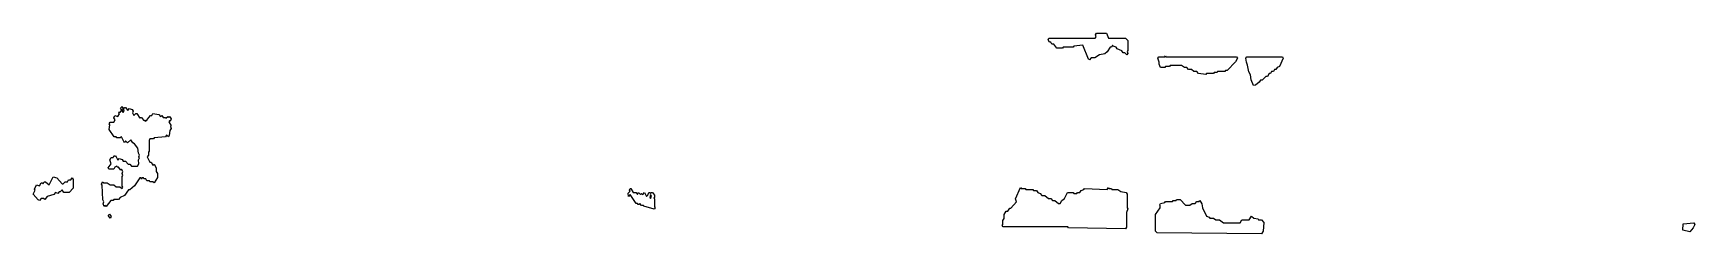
# Model space of a CAD drawing. Header units: millimetres. Extents: x 0 to 4664, y 0 to 562.
import ezdxf

# ---------------------------------------------------------------- set-up
doc = ezdxf.new("R2010")
doc.units = ezdxf.units.MM
doc.layers.add('C', color=7, linetype='Continuous')

msp = doc.modelspace()

# ---------------------------------------------------------------- linework, layer by layer
at = {"layer": 'C'}
for points in [[(2961.7, 488.8), (2945.9, 528.4), (2921, 525.7), (2919.3, 523), (2891, 523), (2889.3, 520.2), (2872.6, 520.2), (2864.2, 531.2), (2859.2, 531.2), (2855.9, 536.7), (2852.6, 536.7), (2848.3, 543.6), (2850.9, 547.8), (2980.9, 547.8), (2983.3, 551.8), (2981.7, 557.3), (2984.2, 561.5), (3012.7, 561.5), (3017.7, 547.8), (3066, 547.8), (3071.9, 540.9), (3071.9, 513.5), (3070.2, 510.7), (3071.9, 505.3), (3069.3, 501), (3064.2, 506.5), (3059.2, 506.5), (3055.9, 512), (3042.5, 517.5), (3039.2, 523), (3030.9, 525.7), (3029.3, 528.4), (3026, 523), (3022.7, 523), (3014.4, 509.3), (3007.7, 503.8), (2992.7, 501.1), (2979.3, 492.9), (2969.3, 492.9), (2964.3, 487.4), (2961.7, 488.8)], [(3265.9, 454.5), (3257.6, 454.5), (3250.9, 460), (3242.6, 460), (3237.6, 465.5), (3230.9, 465.5), (3222.6, 471), (3191, 471), (3189.3, 468.2), (3177.7, 468.2), (3176, 465.5), (3164.2, 465.5), (3160, 475.1), (3160, 480.6), (3156.7, 491.6), (3159.2, 495.8), (3175.9, 495.8), (3177.6, 498.6), (3179.3, 495.8), (3377.7, 495.8), (3380.2, 491.6), (3374.4, 481.9), (3351, 457.3), (3346, 457.3), (3344.3, 454.5), (3324.3, 454.5), (3322.7, 451.8), (3314.3, 451.8), (3312.7, 449), (3292.7, 449), (3291, 446.3), (3270.9, 449.1), (3265.9, 454.5)], [(3418.4, 431.3), (3416.7, 445), (3411.7, 453.2), (3408.4, 472.4), (3405, 480.6), (3403.3, 491.6), (3405.9, 495.8), (3506, 495.8), (3508.6, 491.6), (3497.7, 468.2), (3491, 465.5), (3487.7, 460), (3484.3, 460), (3481, 454.5), (3476, 454.5), (3472.7, 449), (3469.3, 449), (3464.3, 440.8), (3459.3, 440.8), (3449.3, 429.9), (3444.3, 429.9), (3441, 424.4), (3431, 416.2), (3425.1, 414.8), (3418.4, 431.3)], [(198.3, 89.1), (195, 94.5), (193.4, 135.6), (191.7, 138.4), (194.2, 145.4), (197.7, 142.6), (207.6, 142.6), (216, 137.1), (226, 137.1), (232.7, 131.6), (242.7, 131.6), (249.3, 126.2), (251.7, 130.2), (250, 132.9), (250, 160.3), (251.7, 163), (250, 168.5), (251.7, 174), (247.6, 180.6), (246, 177.9), (239.2, 186.2), (235.9, 186.2), (234.2, 188.9), (229.4, 186.2), (226, 180.7), (212.6, 180.7), (210, 184.9), (218.3, 195.9), (215, 206.8), (219.2, 213.8), (224.2, 213.8), (227.6, 219.3), (229.3, 216.6), (231, 219.4), (237.6, 205.7), (240.9, 211.1), (249.3, 208.3), (252.7, 202.8), (259.3, 202.8), (266, 194.6), (271, 194.6), (276, 189.1), (292.6, 189.1), (296.7, 195.9), (295, 206.8), (298.3, 212.3), (296.7, 215), (298.3, 220.5), (295, 226), (293.4, 239.6), (284.2, 251.9), (279.2, 254.7), (274.3, 262.8), (264.3, 254.6), (259.3, 260.1), (255.9, 254.5), (247.6, 271), (244.3, 268.3), (234.2, 268.3), (232.6, 271.1), (227.6, 271.1), (213.3, 291.7), (215, 305.4), (213.3, 308.1), (215.9, 312.3), (225.9, 312.3), (230, 319.1), (226.7, 324.6), (229.2, 331.5), (237.6, 328.8), (241.7, 335.5), (240, 338.3), (242.6, 342.6), (244.3, 339.8), (247.6, 345.3), (252.6, 339.8), (255, 343.7), (253.3, 349.2), (255.9, 353.4), (259.3, 353.4), (265.9, 345.3), (269.2, 350.7), (277.7, 347.9), (280.2, 343.7), (278.6, 338.3), (282.6, 331.6), (287.6, 337), (291, 337), (299.3, 323.4), (300.9, 326), (304.3, 326), (309.3, 317.8), (312.7, 317.8), (314.3, 315.1), (319.2, 317.8), (324.2, 326), (329.2, 331.5), (332.6, 331.5), (335.9, 337), (352.7, 334.2), (357.6, 328.8), (361, 331.6), (364.3, 326), (371, 326), (372.6, 323.4), (377.6, 328.8), (379.3, 326.1), (382.6, 328.8), (386.9, 321.8), (384.3, 314.8), (382.6, 317.5), (380.2, 313.6), (386.9, 302.7), (385.2, 299.9), (386.9, 294.4), (383.5, 288.9), (381.9, 275.2), (379.3, 271), (374.3, 276.5), (371, 271.1), (339.3, 268.3), (337.7, 265.6), (327.7, 265.6), (325.2, 261.6), (325.2, 231.4), (323.6, 228.7), (323.6, 220.5), (320.2, 215), (327.7, 200.1), (331, 200.1), (336, 191.9), (339.3, 194.7), (345.2, 184.9), (345.2, 174), (348.6, 168.5), (348.6, 157.5), (339.3, 142.3), (335.9, 145.1), (327.6, 145.1), (325.9, 147.9), (319.2, 147.9), (315.9, 153.3), (310.9, 153.3), (309.2, 156.1), (306, 156.1), (304.3, 153.2), (302.6, 156.1), (299.3, 156.1), (284.4, 134.2), (271, 123.2), (267.7, 123.2), (256, 106.8), (244.3, 101.3), (239.3, 95.8), (226, 95.8), (224.3, 93.1), (217.7, 93.1), (204.3, 76.6), (201, 79.4), (199.3, 76.5), (196.7, 83.6), (198.3, 89.1)], [(249.3, 356.2), (251.9, 349.2), (249.3, 344.9), (245, 352), (249.3, 356.2)], [(13.4, 94.5), (0, 111), (5, 121.9), (3.3, 124.7), (9.2, 137.1), (17.6, 134.4), (22.6, 142.6), (26, 142.6), (27.6, 139.9), (30.9, 145.3), (34.3, 145.3), (44.3, 137.2), (55.9, 159), (66, 156.3), (81, 139.8), (84.2, 139.8), (89.2, 145.3), (95.9, 145.3), (99.2, 150.8), (105.9, 150.8), (109.3, 156.4), (111.9, 152.1), (111.9, 127.4), (101, 115), (85.9, 115), (80.9, 123.1), (76, 117.7), (72.7, 117.7), (69.3, 112.2), (62.6, 115), (57.7, 109.5), (39.3, 104.1), (32.6, 95.8), (29.2, 98.6), (22.7, 98.6), (17.6, 93.1), (13.4, 94.5)], [(1712.6, 79.4), (1707.6, 79.4), (1702.6, 84.8), (1701, 82.1), (1697.6, 82.1), (1695.9, 84.9), (1692.6, 84.9), (1675.9, 109.5), (1670.9, 103.9), (1670, 113.8), (1675, 119.2), (1673.3, 121.9), (1675.9, 126.2), (1677.7, 126.2), (1684.3, 115.2), (1692.7, 115.2), (1696, 109.8), (1699.3, 115.3), (1704.3, 109.8), (1707.6, 112.5), (1710.9, 109.8), (1716, 115.3), (1721, 104.3), (1725, 108.3), (1727.5, 115.2), (1731, 115.2), (1732.6, 112.6), (1734.2, 115.2), (1737.7, 115.2), (1743.6, 108.3), (1743.6, 102.8), (1741.9, 100), (1743.6, 97.3), (1743.6, 75.4), (1745.2, 72.7), (1742.7, 68.4), (1714.2, 76.7), (1712.6, 79.4)], [(1735, 105.5), (1732.6, 109.4), (1730.2, 102.8), (1732.6, 98.9), (1735, 105.5)], [(2905.9, 16.4), (2904.2, 19.2), (2722.6, 19.2), (2720, 23.4), (2721.7, 26.1), (2721.7, 37.1), (2725, 42.6), (2725, 53.5), (2730.9, 63.2), (2735.9, 63.2), (2740.9, 71.4), (2744.2, 71.4), (2760, 89.1), (2756.7, 97.3), (2770.9, 129), (2772.7, 126.2), (2784.3, 126.2), (2786, 123.4), (2806, 123.4), (2807.7, 120.7), (2816, 120.7), (2819.4, 115.2), (2826, 112.4), (2831, 107), (2839.3, 107), (2849.3, 98.8), (2856, 98.8), (2861, 93.3), (2867.7, 93.3), (2877.7, 85.1), (2882.6, 85.1), (2887.5, 93.3), (2894.2, 98.7), (2902.6, 115.2), (2919.3, 115.2), (2921, 112.5), (2929.2, 112.5), (2930.9, 115.2), (2937.6, 115.2), (2940.9, 120.7), (2949.2, 123.4), (2950.9, 126.2), (3014.2, 123.4), (3017.6, 129), (3019.3, 126.2), (3026, 126.2), (3027.7, 123.4), (3044.3, 123.4), (3052.7, 117.9), (3067.7, 115.2), (3070.2, 111), (3070.2, 72.7), (3071.9, 69.9), (3068.6, 59), (3068.6, 17.9), (3066, 13.7), (2905.9, 16.4)], [(3150, 6.9), (3150, 53.5), (3163.4, 72.7), (3163.4, 78.1), (3161.7, 80.9), (3164.2, 85.1), (3175.9, 87.8), (3177.6, 90.6), (3197.6, 90.6), (3199.2, 93.3), (3207.6, 93.3), (3209.2, 96), (3219.3, 96), (3234.3, 79.6), (3245.9, 79.6), (3252.6, 85.1), (3260.9, 85.1), (3265.9, 90.6), (3272.6, 90.6), (3274.3, 93.4), (3280.2, 83.6), (3281.9, 72.7), (3292.7, 49.5), (3301, 46.7), (3302.7, 44), (3312.7, 44), (3319.3, 38.5), (3329.3, 38.5), (3341, 30.3), (3387.6, 30.3), (3392.6, 38.5), (3412.6, 38.5), (3419.3, 49.5), (3426, 44), (3437.7, 41.3), (3439.3, 38.5), (3447.7, 38.5), (3453.6, 31.6), (3451.9, 6.9), (3447.7, 0), (3154.2, 2.7), (3150, 6.9)], [(214.3, 55), (218.6, 48), (216, 43.7), (210, 50.8), (214.3, 55)], [(4630, 9.6), (4630.9, 27.6), (4661, 30.3), (4663.6, 26.1), (4659.4, 16.5), (4649.3, 5.5), (4630, 9.6)]]:
    msp.add_lwpolyline(points, close=True, dxfattribs=at)

doc.saveas('drawing.dxf')
